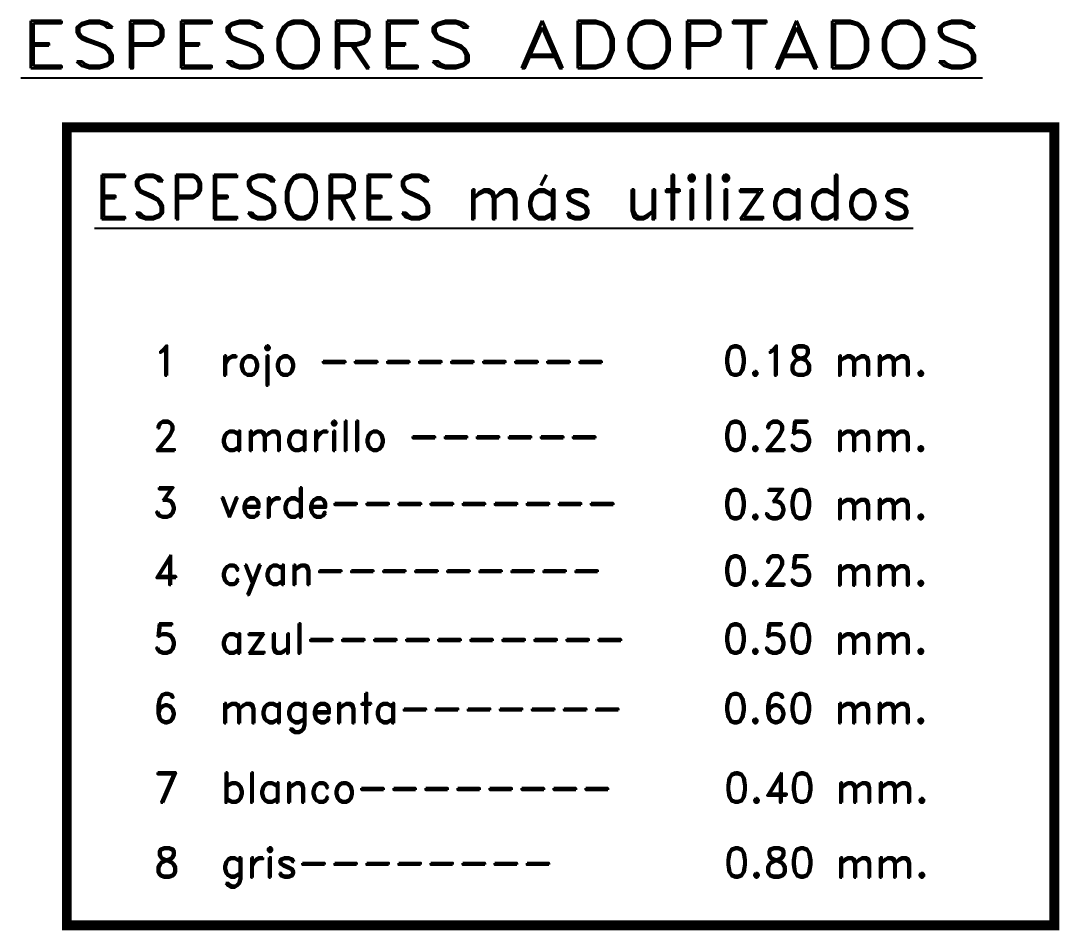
# Model space of a CAD drawing. Header units: feet. Extents: x 1554 to 7460, y 4629 to 11811.
# Drawn here: x 2074.7 to 2238.8, y 5179.4 to 5323.1 of the extents above; entities that cross this region are included whole.
import ezdxf

# ---------------------------------------------------------------- set-up
doc = ezdxf.new("R2010")
doc.units = ezdxf.units.FT
doc.header["$MEASUREMENT"] = 0
doc.layers.add('CARATULA', color=7, linetype='CONTINUOUS')
doc.layers.add('OTROS', color=3, linetype='CONTINUOUS')
doc.styles.add('ROMAND', font='romand.shx', dxfattribs={"height": 4})

# ---------------------------------------------------------------- blocks, each defined once
blk = doc.blocks.new('A$C155B0678')
at = {"layer": 'OTROS', "color": 7, "linetype": 'Continuous', "style": 'ROMAND'}
for s, p in [('7  blanco--------', (-0.00096, 0.01915)), ('0.40 mm.', (0.12763, 0.01915))]:
    blk.add_text(s, height=0.00675, dxfattribs=at).set_placement(p)
at = {"layer": 'OTROS', "color": 8, "linetype": 'Continuous', "style": 'ROMAND'}
for s, p in [('8  gris--------', (-0.00096, 0.00225)), ('0.80 mm.', (0.12763, 0.00225))]:
    blk.add_text(s, height=0.00675, dxfattribs=at).set_placement(p)

msp = doc.modelspace()

# ---------------------------------------------------------------- linework, layer by layer
at = {"layer": 'OTROS', "color": 2, "linetype": 'Continuous', "const_width": 1.575}
msp.add_lwpolyline([(2082.021, 5306.288), (2237.977, 5306.288), (2237.977, 5180.222), (2082.021, 5180.222)], close=True, dxfattribs=at)

# ---------------------------------------------------------------- block references
at = {"layer": 'CARATULA', "color": 0, "xscale": 700, "yscale": 700, "zscale": 700}
msp.add_blockref('A$C155B0678', (2096.448, 5186.205), dxfattribs=at)

# ---------------------------------------------------------------- texts
at = {"layer": 'OTROS', "color": 3, "linetype": 'Continuous', "style": 'ROMAND', "width": 1.25}
msp.add_text('%%UESPESORES ADOPTADOS', height=7.5, dxfattribs=at).set_placement((2074.745, 5315.603))
at = {"layer": 'OTROS', "color": 2, "linetype": 'Continuous', "style": 'ROMAND'}
for s, height, p in [('%%UESPESORES más utilizados', 7, (2086.372, 5291.759)), ('2  amarillo ------', 4.725, (2095.588, 5255.167)), ('0.25 mm.', 4.725, (2185.606, 5255.167))]:
    msp.add_text(s, height=height, dxfattribs=at).set_placement(p)
at = {"layer": 'OTROS', "color": 1, "linetype": 'Continuous', "style": 'ROMAND'}
for s, p in [('1  rojo ---------', (2095.588, 5267.06)), ('0.18 mm.', (2185.606, 5267.06))]:
    msp.add_text(s, height=4.725, dxfattribs=at).set_placement(p)
at = {"layer": 'OTROS', "color": 3, "linetype": 'Continuous', "style": 'ROMAND'}
for s, p in [('3  verde---------', (2095.588, 5244.622)), ('0.30 mm.', (2185.606, 5244.392))]:
    msp.add_text(s, height=4.725, dxfattribs=at).set_placement(p)
at = {"layer": 'OTROS', "color": 4, "linetype": 'Continuous', "style": 'ROMAND'}
for s, p in [('4  cyan---------', (2095.588, 5234.003)), ('0.25 mm.', (2185.606, 5233.907))]:
    msp.add_text(s, height=4.725, dxfattribs=at).set_placement(p)
at = {"layer": 'OTROS', "color": 5, "linetype": 'Continuous', "style": 'ROMAND'}
for s, p in [('5  azul----------', (2095.588, 5223.149)), ('0.50 mm.', (2185.606, 5223.149))]:
    msp.add_text(s, height=4.725, dxfattribs=at).set_placement(p)
at = {"layer": 'OTROS', "color": 6, "linetype": 'Continuous', "style": 'ROMAND'}
for s, p in [('6  magenta-------', (2095.588, 5212.171)), ('0.60 mm.', (2185.606, 5212.171))]:
    msp.add_text(s, height=4.725, dxfattribs=at).set_placement(p)

doc.saveas('drawing.dxf')
